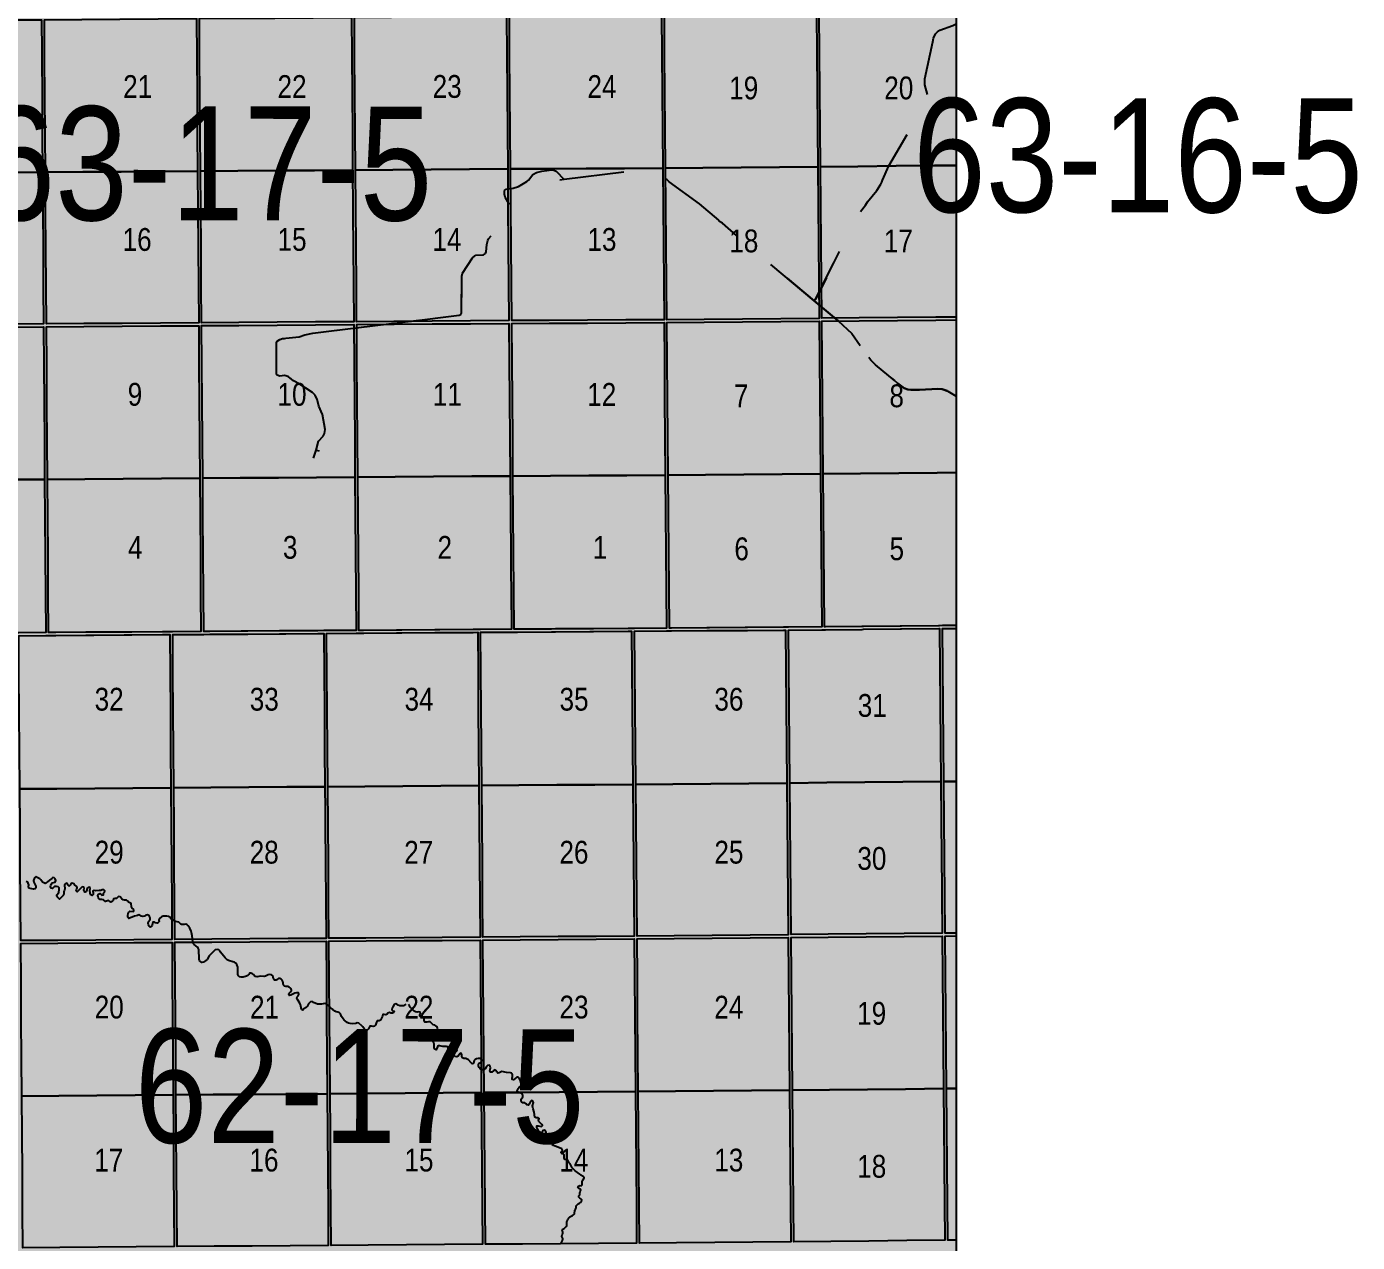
# Model space of a CAD drawing. Extents: x 403018 to 417191, y 6033193 to 6042673.
# Drawn here: x 415766.7 to 416233.7, y 6036732.6 to 6037159.3 of the extents above; entities that cross this region are included whole.
import ezdxf

# ---------------------------------------------------------------- set-up
doc = ezdxf.new("R2010")
doc.units = 0
doc.header["$LTSCALE"] = 5
doc.linetypes.add('DASHED2', pattern=[9.525, 6.35, -3.175])
for name, color, linetype in [('Quarters', 8, 'Continuous'), ('RoadSeg', 57, 'DASHED2'), ('T-WATER', 160, 'Continuous')]:
    doc.layers.add(name, color=color, linetype=linetype)
doc.layers.add('ROUTE-MAP-BACKGROUND-H', color=7, linetype='Continuous', true_color=0xf0ebff)
doc.styles.add('120', font='ARIALN.TTF', dxfattribs={"height": 13})

msp = doc.modelspace()

# ---------------------------------------------------------------- hatches: boundary and pattern name
at = {"layer": 'ROUTE-MAP-BACKGROUND-H'}
h = msp.add_hatch(color=256, dxfattribs=at)
h.dxf.hatch_style = 1
h.paths.add_polyline_path([(412923.423, 6037807.465), (416092.9, 6037807.465), (416092.9, 6035965.758), (412923.423, 6035965.758)])

# ---------------------------------------------------------------- linework, layer by layer
at = {"layer": 'Quarters'}
for points in [[(415786.396, 6037108.258), (415773.295, 6037108.164), (415773.203, 6037121.553), (415773.111, 6037134.942), (415773.019, 6037148.33), (415772.927, 6037161.719), (415786.023, 6037161.812), (415799.454, 6037161.908), (415812.886, 6037162.004), (415826.317, 6037162.101), (415826.414, 6037148.712), (415826.511, 6037135.323), (415826.607, 6037121.935), (415826.704, 6037108.546), (415813.268, 6037108.45), (415799.832, 6037108.354), (415786.396, 6037108.258)], [(415881.017, 6037122.326), (415881.118, 6037108.937), (415867.682, 6037108.841), (415854.246, 6037108.744), (415840.81, 6037108.648), (415827.708, 6037108.553), (415827.612, 6037121.942), (415827.515, 6037135.331), (415827.418, 6037148.719), (415827.321, 6037162.108), (415840.418, 6037162.202), (415853.849, 6037162.299), (415867.281, 6037162.396), (415880.712, 6037162.492), (415880.814, 6037149.104), (415880.916, 6037135.715), (415881.017, 6037122.326)], [(415935.427, 6037122.717), (415935.533, 6037109.329), (415922.097, 6037109.232), (415908.66, 6037109.135), (415895.224, 6037109.039), (415882.123, 6037108.945), (415882.021, 6037122.333), (415881.92, 6037135.722), (415881.818, 6037149.111), (415881.717, 6037162.499), (415894.813, 6037162.594), (415908.245, 6037162.69), (415921.677, 6037162.787), (415935.108, 6037162.884), (415935.214, 6037149.495), (415935.32, 6037136.106), (415935.427, 6037122.717)], [(415989.837, 6037122.992), (415989.948, 6037109.603), (415976.512, 6037109.536), (415963.075, 6037109.468), (415949.639, 6037109.4), (415936.537, 6037109.334), (415936.431, 6037122.723), (415936.325, 6037136.111), (415936.219, 6037149.5), (415936.112, 6037162.889), (415949.209, 6037162.955), (415962.641, 6037163.023), (415976.073, 6037163.091), (415989.504, 6037163.158), (415989.615, 6037149.77), (415989.726, 6037136.381), (415989.837, 6037122.992)], [(416004.053, 6037109.735), (415990.952, 6037109.613), (415990.841, 6037123.001), (415990.731, 6037136.39), (415990.62, 6037149.779), (415990.509, 6037163.168), (416003.604, 6037163.29), (416017.034, 6037163.415), (416030.465, 6037163.541), (416043.895, 6037163.666), (416044.011, 6037150.278), (416044.126, 6037136.889), (416044.242, 6037123.5), (416044.358, 6037110.112), (416030.923, 6037109.986), (416017.488, 6037109.861), (416004.053, 6037109.735)], [(415731.982, 6037107.869), (415718.881, 6037107.776), (415718.794, 6037121.164), (415718.707, 6037134.553), (415718.62, 6037147.942), (415718.533, 6037161.331), (415731.629, 6037161.424), (415745.06, 6037161.52), (415758.491, 6037161.616), (415771.923, 6037161.712), (415772.001, 6037150.358), (415772.014, 6037148.323), (415772.106, 6037134.934), (415772.198, 6037121.546), (415772.29, 6037108.157), (415758.854, 6037108.061), (415745.418, 6037107.965), (415731.982, 6037107.869)], [(415732.333, 6037054.649), (415719.228, 6037054.556), (415719.143, 6037067.609), (415719.055, 6037080.998), (415718.968, 6037094.387), (415718.881, 6037107.776), (415731.982, 6037107.869), (415745.418, 6037107.965), (415758.854, 6037108.061), (415772.29, 6037108.157), (415772.382, 6037094.768), (415772.474, 6037081.38), (415772.566, 6037067.991), (415772.656, 6037054.937), (415759.215, 6037054.841), (415745.774, 6037054.745), (415732.333, 6037054.649)], [(415786.766, 6037055.038), (415773.66, 6037054.944), (415773.571, 6037067.998), (415773.479, 6037081.387), (415773.387, 6037094.776), (415773.295, 6037108.164), (415786.396, 6037108.258), (415799.832, 6037108.354), (415813.268, 6037108.45), (415826.704, 6037108.546), (415826.801, 6037095.158), (415826.898, 6037081.769), (415826.994, 6037068.38), (415827.089, 6037055.326), (415813.648, 6037055.23), (415800.207, 6037055.134), (415786.766, 6037055.038)], [(415881.423, 6037068.771), (415881.522, 6037055.717), (415868.081, 6037055.621), (415854.64, 6037055.524), (415841.199, 6037055.428), (415828.093, 6037055.334), (415827.999, 6037068.387), (415827.902, 6037081.776), (415827.805, 6037095.165), (415827.708, 6037108.553), (415840.81, 6037108.648), (415854.246, 6037108.744), (415867.682, 6037108.841), (415881.118, 6037108.937), (415881.22, 6037095.549), (415881.236, 6037093.385), (415881.321, 6037082.16), (415881.423, 6037068.771)], [(415935.852, 6037069.162), (415935.955, 6037056.108), (415922.514, 6037056.012), (415909.073, 6037055.915), (415895.632, 6037055.819), (415882.526, 6037055.725), (415882.427, 6037068.778), (415882.326, 6037082.167), (415882.224, 6037095.556), (415882.123, 6037108.945), (415895.224, 6037109.039), (415908.66, 6037109.135), (415922.097, 6037109.232), (415935.533, 6037109.329), (415935.639, 6037095.94), (415935.745, 6037082.551), (415935.852, 6037069.162)], [(415990.281, 6037069.437), (415990.389, 6037056.383), (415976.948, 6037056.315), (415963.507, 6037056.248), (415950.066, 6037056.18), (415936.96, 6037056.113), (415936.856, 6037069.167), (415936.75, 6037082.556), (415936.644, 6037095.945), (415936.537, 6037109.334), (415949.639, 6037109.4), (415963.075, 6037109.468), (415976.512, 6037109.536), (415989.948, 6037109.603), (415990.059, 6037096.215), (415990.17, 6037082.826), (415990.281, 6037069.437)], [(416004.498, 6037056.515), (415991.393, 6037056.393), (415991.285, 6037069.446), (415991.174, 6037082.835), (415991.063, 6037096.224), (415990.952, 6037109.613), (416004.053, 6037109.735), (416017.488, 6037109.861), (416030.923, 6037109.986), (416044.358, 6037110.112), (416044.474, 6037096.723), (416044.589, 6037083.334), (416044.705, 6037069.946), (416044.818, 6037056.892), (416031.378, 6037056.766), (416017.938, 6037056.641), (416004.498, 6037056.515)], [(415881.834, 6037014.547), (415881.936, 6037001.158), (415868.49, 6037001.062), (415855.044, 6037000.965), (415841.598, 6037000.869), (415828.487, 6037000.775), (415828.391, 6037014.163), (415828.294, 6037027.552), (415828.197, 6037040.941), (415828.1, 6037054.329), (415841.206, 6037054.423), (415854.648, 6037054.52), (415868.089, 6037054.617), (415881.53, 6037054.713), (415881.631, 6037041.324), (415881.733, 6037027.936), (415881.834, 6037014.547)], [(415936.282, 6037014.938), (415936.388, 6037001.549), (415922.942, 6037001.453), (415909.497, 6037001.356), (415896.051, 6037001.26), (415882.94, 6037001.166), (415882.838, 6037014.554), (415882.737, 6037027.943), (415882.635, 6037041.332), (415882.534, 6037054.72), (415895.64, 6037054.814), (415909.081, 6037054.911), (415922.522, 6037055.008), (415935.963, 6037055.104), (415936.069, 6037041.715), (415936.176, 6037028.327), (415936.282, 6037014.938)], [(415990.731, 6037015.213), (415990.841, 6037001.824), (415977.396, 6037001.756), (415963.95, 6037001.688), (415950.503, 6037001.62), (415937.392, 6037001.554), (415937.286, 6037014.943), (415937.18, 6037028.332), (415937.074, 6037041.72), (415936.968, 6037055.109), (415950.074, 6037055.175), (415963.515, 6037055.243), (415976.956, 6037055.311), (415990.398, 6037055.379), (415990.509, 6037041.99), (415990.62, 6037028.601), (415990.731, 6037015.213)], [(416004.956, 6037001.956), (415991.846, 6037001.833), (415991.735, 6037015.222), (415991.624, 6037028.611), (415991.513, 6037042), (415991.402, 6037055.388), (416004.507, 6037055.511), (416017.947, 6037055.636), (416031.387, 6037055.762), (416044.827, 6037055.888), (416044.943, 6037042.499), (416045.058, 6037029.11), (416045.174, 6037015.722), (416045.29, 6037002.333), (416031.845, 6037002.207), (416018.4, 6037002.082), (416004.956, 6037001.956)], [(415732.693, 6037000.09), (415719.583, 6036999.996), (415719.495, 6037013.385), (415719.408, 6037026.774), (415719.321, 6037040.163), (415719.234, 6037053.551), (415732.34, 6037053.645), (415745.781, 6037053.741), (415759.222, 6037053.837), (415772.663, 6037053.933), (415772.755, 6037040.544), (415772.847, 6037027.156), (415772.939, 6037013.767), (415773.031, 6037000.378), (415759.585, 6037000.282), (415746.139, 6037000.186), (415732.693, 6037000.09)], [(415787.146, 6037000.479), (415774.035, 6037000.385), (415773.943, 6037013.774), (415773.851, 6037027.163), (415773.759, 6037040.551), (415773.667, 6037053.94), (415786.773, 6037054.034), (415800.214, 6037054.13), (415813.655, 6037054.226), (415827.096, 6037054.322), (415827.193, 6037040.933), (415827.289, 6037027.545), (415827.386, 6037014.156), (415827.483, 6037000.768), (415814.037, 6037000.671), (415800.592, 6037000.575), (415787.146, 6037000.479)], [(415722.91, 6036946.237), (415719.932, 6036946.216), (415719.845, 6036959.717), (415719.757, 6036973.219), (415719.719, 6036979.034), (415719.67, 6036986.607), (415719.583, 6036999.996), (415732.693, 6037000.09), (415746.139, 6037000.186), (415759.585, 6037000.282), (415773.031, 6037000.378), (415773.123, 6036986.99), (415773.215, 6036973.601), (415773.307, 6036960.1), (415773.4, 6036946.598), (415763.931, 6036946.531), (415762.927, 6036946.523), (415759.949, 6036946.502), (415749.588, 6036946.428), (415746.499, 6036946.406), (415736.249, 6036946.333), (415733.048, 6036946.31), (415722.91, 6036946.237)], [(415776.935, 6036946.624), (415774.404, 6036946.605), (415774.312, 6036960.107), (415774.219, 6036973.608), (415774.127, 6036986.997), (415774.035, 6037000.385), (415787.146, 6037000.479), (415800.592, 6037000.575), (415814.037, 6037000.671), (415827.483, 6037000.768), (415827.58, 6036987.379), (415827.677, 6036973.99), (415827.774, 6036960.489), (415827.872, 6036946.988), (415817.957, 6036946.917), (415816.952, 6036946.91), (415814.421, 6036946.892), (415803.613, 6036946.814), (415800.97, 6036946.795), (415790.274, 6036946.719), (415787.52, 6036946.699), (415776.935, 6036946.624)], [(415882.241, 6036960.88), (415882.343, 6036947.378), (415871.982, 6036947.304), (415870.977, 6036947.297), (415868.893, 6036947.282), (415857.639, 6036947.201), (415855.442, 6036947.186), (415844.3, 6036947.106), (415841.991, 6036947.089), (415830.961, 6036947.01), (415828.876, 6036946.995), (415828.778, 6036960.496), (415828.681, 6036973.998), (415828.584, 6036987.386), (415828.557, 6036991.155), (415828.487, 6037000.775), (415841.598, 6037000.869), (415855.044, 6037000.965), (415868.49, 6037001.062), (415881.936, 6037001.158), (415882.037, 6036987.77), (415882.139, 6036974.381), (415882.241, 6036960.88)], [(415936.708, 6036961.27), (415936.815, 6036947.769), (415926.007, 6036947.691), (415925.002, 6036947.684), (415923.364, 6036947.672), (415911.664, 6036947.589), (415909.914, 6036947.576), (415898.325, 6036947.493), (415896.463, 6036947.48), (415884.986, 6036947.397), (415883.347, 6036947.386), (415883.245, 6036960.887), (415883.143, 6036974.388), (415883.041, 6036987.777), (415882.94, 6037001.166), (415896.051, 6037001.26), (415909.497, 6037001.356), (415922.942, 6037001.453), (415936.388, 6037001.549), (415936.494, 6036988.16), (415936.601, 6036974.771), (415936.655, 6036967.858), (415936.708, 6036961.27)], [(415991.175, 6036961.593), (415991.286, 6036948.139), (415980.032, 6036948.062), (415979.028, 6036948.055), (415977.836, 6036948.047), (415965.689, 6036947.965), (415964.385, 6036947.956), (415952.35, 6036947.874), (415950.935, 6036947.865), (415939.011, 6036947.784), (415937.819, 6036947.776), (415937.712, 6036961.276), (415937.605, 6036974.776), (415937.499, 6036988.165), (415937.392, 6037001.554), (415950.503, 6037001.62), (415963.95, 6037001.688), (415977.396, 6037001.756), (415990.841, 6037001.824), (415990.952, 6036988.435), (415991.063, 6036975.047), (415991.175, 6036961.593)], [(415993.036, 6036948.155), (415992.291, 6036948.148), (415992.179, 6036961.602), (415992.068, 6036975.056), (415991.957, 6036988.445), (415991.846, 6037001.833), (416004.956, 6037001.956), (416018.4, 6037002.082), (416031.845, 6037002.207), (416045.29, 6037002.333), (416045.406, 6036988.944), (416045.522, 6036975.556), (416045.638, 6036962.102), (416045.754, 6036948.648), (416034.057, 6036948.539), (416033.053, 6036948.529), (416032.305, 6036948.522), (416019.714, 6036948.404), (416018.855, 6036948.396), (416006.375, 6036948.28), (416005.405, 6036948.271), (415993.036, 6036948.155)], [(415979.366, 6036906.708), (415979.475, 6036893.319), (415966.131, 6036893.22), (415952.788, 6036893.122), (415939.444, 6036893.023), (415926.435, 6036892.926), (415926.33, 6036906.315), (415926.225, 6036919.704), (415926.12, 6036933.205), (415926.014, 6036946.706), (415936.823, 6036946.787), (415937.827, 6036946.794), (415939.018, 6036946.803), (415950.942, 6036946.891), (415952.358, 6036946.902), (415964.393, 6036946.991), (415965.696, 6036947.001), (415977.844, 6036947.091), (415979.035, 6036947.1), (415979.146, 6036933.598), (415979.256, 6036920.097), (415979.366, 6036906.708)], [(415993.488, 6036893.446), (415980.479, 6036893.328), (415980.37, 6036906.717), (415980.26, 6036920.106), (415980.15, 6036933.607), (415980.04, 6036947.107), (415991.294, 6036947.189), (415992.299, 6036947.196), (415993.044, 6036947.202), (416005.414, 6036947.292), (416006.383, 6036947.299), (416018.864, 6036947.39), (416019.722, 6036947.396), (416032.313, 6036947.488), (416033.062, 6036947.493), (416033.176, 6036934.039), (416033.291, 6036920.586), (416033.405, 6036907.197), (416033.52, 6036893.808), (416020.176, 6036893.687), (416006.832, 6036893.566), (415993.488, 6036893.446)], [(416047.533, 6036893.943), (416034.524, 6036893.818), (416034.41, 6036907.207), (416034.295, 6036920.595), (416034.181, 6036934.049), (416034.066, 6036947.503), (416045.763, 6036947.615), (416046.767, 6036947.625), (416047.07, 6036947.628), (416059.882, 6036947.75), (416060.41, 6036947.755), (416073.332, 6036947.879), (416073.749, 6036947.883), (416086.782, 6036948.008), (416087.088, 6036948.011), (416087.208, 6036934.557), (416087.327, 6036921.104), (416087.446, 6036907.715), (416087.565, 6036894.327), (416074.221, 6036894.199), (416060.877, 6036894.071), (416047.533, 6036893.943)], [(415777.31, 6036891.82), (415764.301, 6036891.724), (415764.211, 6036905.113), (415764.12, 6036918.502), (415764.029, 6036932.003), (415763.938, 6036945.505), (415773.407, 6036945.575), (415774.411, 6036945.582), (415776.942, 6036945.601), (415787.527, 6036945.679), (415790.281, 6036945.7), (415800.978, 6036945.779), (415803.62, 6036945.799), (415814.428, 6036945.879), (415816.959, 6036945.897), (415817.055, 6036932.396), (415817.151, 6036918.895), (415817.247, 6036905.506), (415817.342, 6036892.117), (415803.998, 6036892.018), (415790.654, 6036891.919), (415777.31, 6036891.82)], [(415831.355, 6036892.221), (415818.346, 6036892.124), (415818.251, 6036905.513), (415818.156, 6036918.902), (415818.06, 6036932.403), (415817.964, 6036945.905), (415827.879, 6036945.978), (415828.883, 6036945.986), (415830.968, 6036946.001), (415841.999, 6036946.083), (415844.307, 6036946.1), (415855.45, 6036946.183), (415857.646, 6036946.199), (415868.9, 6036946.283), (415870.985, 6036946.298), (415871.086, 6036932.797), (415871.186, 6036919.295), (415871.286, 6036905.907), (415871.386, 6036892.518), (415858.042, 6036892.419), (415844.699, 6036892.32), (415831.355, 6036892.221)], [(415925.326, 6036906.307), (415925.431, 6036892.919), (415912.087, 6036892.82), (415898.743, 6036892.721), (415885.399, 6036892.622), (415872.39, 6036892.525), (415872.291, 6036905.914), (415872.191, 6036919.303), (415872.09, 6036932.804), (415871.989, 6036946.306), (415882.351, 6036946.382), (415883.355, 6036946.39), (415884.993, 6036946.402), (415896.471, 6036946.487), (415898.332, 6036946.501), (415909.921, 6036946.587), (415911.671, 6036946.6), (415923.372, 6036946.687), (415925.01, 6036946.699), (415925.116, 6036933.198), (415925.221, 6036919.696), (415925.326, 6036906.307)], [(415777.674, 6036838.6), (415764.66, 6036838.503), (415764.572, 6036851.557), (415764.482, 6036864.946), (415764.392, 6036878.335), (415764.301, 6036891.724), (415777.31, 6036891.82), (415790.654, 6036891.919), (415803.998, 6036892.018), (415817.342, 6036892.117), (415817.437, 6036878.728), (415817.532, 6036865.339), (415817.627, 6036851.95), (415817.649, 6036848.798), (415817.72, 6036838.897), (415804.371, 6036838.798), (415791.023, 6036838.699), (415777.674, 6036838.6)], [(415831.738, 6036839.001), (415818.724, 6036838.904), (415818.631, 6036851.958), (415818.536, 6036865.347), (415818.441, 6036878.736), (415818.346, 6036892.124), (415831.355, 6036892.221), (415844.699, 6036892.32), (415858.042, 6036892.419), (415871.386, 6036892.518), (415871.445, 6036884.589), (415871.486, 6036879.129), (415871.586, 6036865.74), (415871.686, 6036852.351), (415871.783, 6036839.297), (415859.684, 6036839.207), (415858.435, 6036839.198), (415845.086, 6036839.1), (415831.738, 6036839.001)], [(415925.745, 6036852.752), (415925.847, 6036839.698), (415912.498, 6036839.599), (415899.15, 6036839.5), (415885.801, 6036839.401), (415872.788, 6036839.305), (415872.69, 6036852.359), (415872.59, 6036865.748), (415872.49, 6036879.136), (415872.39, 6036892.525), (415885.399, 6036892.622), (415898.743, 6036892.721), (415912.087, 6036892.82), (415925.431, 6036892.919), (415925.535, 6036879.53), (415925.64, 6036866.141), (415925.745, 6036852.752)], [(415979.803, 6036853.153), (415979.91, 6036840.099), (415966.562, 6036840), (415953.213, 6036839.901), (415939.864, 6036839.802), (415926.851, 6036839.706), (415926.749, 6036852.759), (415926.644, 6036866.148), (415926.54, 6036879.537), (415926.435, 6036892.926), (415939.444, 6036893.023), (415952.788, 6036893.122), (415966.131, 6036893.22), (415979.475, 6036893.319), (415979.585, 6036879.931), (415979.694, 6036866.542), (415979.803, 6036853.153)], [(415993.928, 6036840.226), (415980.914, 6036840.108), (415980.808, 6036853.162), (415980.698, 6036866.551), (415980.589, 6036879.94), (415980.479, 6036893.328), (415993.488, 6036893.446), (416006.832, 6036893.566), (416020.176, 6036893.687), (416033.52, 6036893.808), (416033.634, 6036880.42), (416033.748, 6036867.031), (416033.862, 6036853.642), (416033.974, 6036840.588), (416020.625, 6036840.467), (416007.276, 6036840.346), (415993.928, 6036840.226)], [(416047.992, 6036840.723), (416034.978, 6036840.598), (416034.867, 6036853.652), (416034.752, 6036867.041), (416034.638, 6036880.429), (416034.524, 6036893.818), (416047.533, 6036893.943), (416060.877, 6036894.071), (416074.221, 6036894.199), (416087.565, 6036894.327), (416087.684, 6036880.938), (416087.803, 6036867.55), (416087.896, 6036857.104), (416087.922, 6036854.161), (416088.038, 6036841.108), (416074.69, 6036840.979), (416061.341, 6036840.851), (416047.992, 6036840.723)], [(415994.379, 6036785.666), (415981.36, 6036785.548), (415981.251, 6036798.937), (415981.141, 6036812.326), (415981.032, 6036825.715), (415980.922, 6036839.104), (415993.936, 6036839.221), (416007.285, 6036839.342), (416020.633, 6036839.463), (416033.982, 6036839.584), (416034.096, 6036826.195), (416034.211, 6036812.807), (416034.325, 6036799.418), (416034.439, 6036786.029), (416021.086, 6036785.908), (416007.732, 6036785.787), (415994.379, 6036785.666)], [(416048.462, 6036786.164), (416035.443, 6036786.039), (416035.329, 6036799.428), (416035.215, 6036812.816), (416035.101, 6036826.205), (416034.986, 6036839.594), (416048, 6036839.719), (416061.35, 6036839.847), (416074.698, 6036839.975), (416088.047, 6036840.103), (416088.166, 6036826.715), (416088.285, 6036813.326), (416088.404, 6036799.938), (416088.523, 6036786.549), (416075.17, 6036786.421), (416061.816, 6036786.293), (416048.462, 6036786.164)], [(415778.047, 6036784.04), (415765.029, 6036783.943), (415764.938, 6036797.332), (415764.848, 6036810.721), (415764.758, 6036824.11), (415764.667, 6036837.499), (415777.681, 6036837.595), (415791.03, 6036837.694), (415804.378, 6036837.793), (415817.727, 6036837.892), (415817.822, 6036824.504), (415817.917, 6036811.115), (415818.012, 6036797.726), (415818.108, 6036784.337), (415804.754, 6036784.238), (415791.401, 6036784.139), (415778.047, 6036784.04)], [(415832.13, 6036784.441), (415819.112, 6036784.345), (415819.017, 6036797.733), (415818.922, 6036811.122), (415818.826, 6036824.511), (415818.731, 6036837.9), (415831.745, 6036837.996), (415845.094, 6036838.095), (415858.442, 6036838.194), (415871.791, 6036838.293), (415871.891, 6036824.904), (415871.991, 6036811.516), (415872.091, 6036798.127), (415872.19, 6036784.738), (415858.837, 6036784.639), (415845.484, 6036784.54), (415832.13, 6036784.441)], [(415926.169, 6036798.528), (415926.273, 6036785.139), (415912.92, 6036785.04), (415899.567, 6036784.941), (415886.213, 6036784.842), (415873.195, 6036784.745), (415873.095, 6036798.134), (415872.995, 6036811.523), (415872.895, 6036824.912), (415872.795, 6036838.301), (415885.809, 6036838.397), (415899.157, 6036838.496), (415912.506, 6036838.595), (415925.855, 6036838.694), (415925.959, 6036825.305), (415926.064, 6036811.916), (415926.169, 6036798.528)], [(415980.247, 6036798.928), (415980.356, 6036785.539), (415967.003, 6036785.44), (415953.649, 6036785.342), (415940.296, 6036785.243), (415927.277, 6036785.146), (415927.173, 6036798.535), (415927.068, 6036811.924), (415926.963, 6036825.313), (415926.859, 6036838.701), (415939.872, 6036838.798), (415953.221, 6036838.897), (415966.57, 6036838.996), (415979.918, 6036839.095), (415980.028, 6036825.706), (415980.137, 6036812.317), (415980.247, 6036798.928)], [(415778.411, 6036730.819), (415765.388, 6036730.722), (415765.3, 6036743.776), (415765.209, 6036757.165), (415765.119, 6036770.554), (415765.029, 6036783.943), (415778.047, 6036784.04), (415791.401, 6036784.139), (415804.754, 6036784.238), (415818.108, 6036784.337), (415818.203, 6036770.948), (415818.298, 6036757.56), (415818.393, 6036744.171), (415818.486, 6036731.117), (415805.128, 6036731.018), (415791.769, 6036730.918), (415778.411, 6036730.819)], [(415832.513, 6036731.221), (415819.49, 6036731.124), (415819.397, 6036744.178), (415819.302, 6036757.567), (415819.207, 6036770.956), (415819.112, 6036784.345), (415832.13, 6036784.441), (415845.484, 6036784.54), (415858.837, 6036784.639), (415872.19, 6036784.738), (415872.29, 6036771.349), (415872.39, 6036757.96), (415872.49, 6036744.571), (415872.588, 6036731.518), (415859.229, 6036731.419), (415845.871, 6036731.32), (415832.513, 6036731.221)], [(415926.587, 6036744.972), (415926.689, 6036731.918), (415913.331, 6036731.819), (415899.973, 6036731.72), (415886.615, 6036731.621), (415873.592, 6036731.525), (415873.494, 6036744.579), (415873.395, 6036757.968), (415873.295, 6036771.357), (415873.195, 6036784.745), (415886.213, 6036784.842), (415899.567, 6036784.941), (415912.92, 6036785.04), (415926.273, 6036785.139), (415926.378, 6036771.75), (415926.483, 6036758.361), (415926.587, 6036744.972)], [(415980.684, 6036745.373), (415980.791, 6036732.319), (415967.433, 6036732.22), (415954.075, 6036732.121), (415940.717, 6036732.022), (415927.694, 6036731.926), (415927.592, 6036744.98), (415927.487, 6036758.369), (415927.382, 6036771.757), (415927.277, 6036785.146), (415940.296, 6036785.243), (415953.649, 6036785.342), (415967.003, 6036785.44), (415980.356, 6036785.539), (415980.465, 6036772.151), (415980.575, 6036758.762), (415980.684, 6036745.373)], [(415994.818, 6036732.446), (415981.795, 6036732.328), (415981.689, 6036745.382), (415981.579, 6036758.771), (415981.47, 6036772.16), (415981.36, 6036785.548), (415994.379, 6036785.666), (416007.732, 6036785.787), (416021.086, 6036785.908), (416034.439, 6036786.029), (416034.553, 6036772.641), (416034.667, 6036759.252), (416034.782, 6036745.863), (416034.893, 6036732.809), (416021.535, 6036732.688), (416008.177, 6036732.566), (415994.818, 6036732.446)], [(416048.921, 6036732.944), (416035.897, 6036732.819), (416035.786, 6036745.873), (416035.672, 6036759.262), (416035.558, 6036772.65), (416035.443, 6036786.039), (416048.462, 6036786.164), (416061.816, 6036786.293), (416075.17, 6036786.421), (416088.523, 6036786.549), (416088.642, 6036773.161), (416088.761, 6036759.772), (416088.88, 6036746.384), (416088.996, 6036733.33), (416075.638, 6036733.202), (416062.28, 6036733.073), (416048.921, 6036732.944)]]:
    msp.add_lwpolyline(points, close=True, dxfattribs=at)
for points in [[(416092.9, 6037110.565), (416085.333, 6037110.494), (416071.898, 6037110.369), (416058.462, 6037110.243), (416045.362, 6037110.121), (416045.246, 6037123.51), (416045.131, 6037136.898), (416045.015, 6037150.287), (416044.899, 6037163.676), (416057.994, 6037163.798), (416071.425, 6037163.923), (416084.855, 6037164.049), (416092.9, 6037164.124)], [(416092.9, 6037057.341), (416085.807, 6037057.275), (416072.367, 6037057.149), (416058.927, 6037057.024), (416045.822, 6037056.901), (416045.71, 6037069.955), (416045.594, 6037083.344), (416045.478, 6037096.732), (416045.362, 6037110.121), (416058.462, 6037110.243), (416071.898, 6037110.369), (416085.333, 6037110.494), (416092.9, 6037110.565)], [(416092.9, 6037002.778), (416086.294, 6037002.717), (416072.849, 6037002.591), (416059.404, 6037002.465), (416046.294, 6037002.342), (416046.178, 6037015.731), (416046.063, 6037029.12), (416045.947, 6037042.508), (416045.831, 6037055.897), (416058.936, 6037056.019), (416072.376, 6037056.145), (416085.816, 6037056.271), (416092.9, 6037056.337)], [(416092.9, 6036949.089), (416088.083, 6036949.044), (416087.079, 6036949.035), (416086.773, 6036949.032), (416073.74, 6036948.91), (416073.323, 6036948.906), (416060.401, 6036948.785), (416059.873, 6036948.78), (416047.061, 6036948.66), (416046.758, 6036948.657), (416046.642, 6036962.111), (416046.526, 6036975.565), (416046.41, 6036988.954), (416046.294, 6037002.342), (416059.404, 6037002.465), (416072.849, 6037002.591), (416086.294, 6037002.717), (416092.9, 6037002.778)], [(416092.9, 6036894.378), (416088.57, 6036894.336), (416088.451, 6036907.725), (416088.332, 6036921.113), (416088.212, 6036934.567), (416088.092, 6036948.021), (416092.9, 6036948.067)], [(416092.9, 6036841.154), (416089.043, 6036841.117), (416088.927, 6036854.171), (416088.808, 6036867.559), (416088.691, 6036880.724), (416088.689, 6036880.948), (416088.57, 6036894.336), (416092.9, 6036894.378)], [(416092.9, 6036786.591), (416089.528, 6036786.559), (416089.409, 6036799.947), (416089.29, 6036813.336), (416089.171, 6036826.724), (416089.052, 6036840.113), (416092.9, 6036840.15)], [(416092.9, 6036733.368), (416090.001, 6036733.34), (416089.885, 6036746.393), (416089.766, 6036759.782), (416089.647, 6036773.17), (416089.528, 6036786.559), (416092.9, 6036786.591)]]:
    msp.add_lwpolyline(points, dxfattribs=at)
at = {"layer": 'RoadSeg', "flags": 128}
for points in [[(416033.658, 6037070.971), (416043.118, 6037063.085), (416043.585, 6037063.651), (416050.045, 6037076.404), (416057.67, 6037092.089), (416061.134, 6037096.651), (416061.8, 6037097.816), (416065.096, 6037101.779), (416066.528, 6037104.01), (416066.795, 6037104.676), (416066.928, 6037105.009), (416067.094, 6037105.342), (416069.325, 6037110.37), (416079.049, 6037127.12), (416082.679, 6037133.747), (416082.879, 6037135.246), (416081.979, 6037138.809), (416081.946, 6037140.907), (416082.812, 6037145.302), (416083.844, 6037149.631), (416084.677, 6037153.993), (416084.976, 6037155.192), (416085.676, 6037156.691), (416086.342, 6037157.49), (416087.174, 6037158.089), (416091.703, 6037159.721), (416092.9, 6037160.232)], [(415868.599, 6037028.671), (415867.927, 6037029.984), (415867.061, 6037030.85), (415862.366, 6037033.88), (415860.335, 6037034.98), (415858.536, 6037036.511), (415857.204, 6037036.844), (415855.539, 6037036.645), (415854.674, 6037036.944), (415854.374, 6037037.41), (415854.341, 6037038.343), (415854.407, 6037048.299), (415854.64, 6037048.866), (415855.573, 6037049.498), (415856.505, 6037049.798), (415862.366, 6037050.464), (415864.364, 6037051.13), (415867.194, 6037051.662), (415918.51, 6037057.99), (415919.109, 6037058.289), (415919.309, 6037058.722), (415919.475, 6037071.676), (415919.709, 6037072.808), (415923.205, 6037078.103), (415923.838, 6037078.769), (415924.404, 6037079.035), (415927.035, 6037079.135), (415927.734, 6037079.635), (415927.967, 6037080.234), (415928.167, 6037082.798), (415928.533, 6037084.197), (415928.833, 6037084.829), (415930.032, 6037086.128), (415933.861, 6037087.96), (415937.291, 6037090.124), (415937.657, 6037090.557), (415937.79, 6037091.124), (415937.557, 6037093.354), (415936.092, 6037096.917), (415934.627, 6037099.415), (415934.394, 6037100.513), (415934.46, 6037101.779), (415935.026, 6037102.245), (415937.424, 6037102.545), (415939.356, 6037103.211), (415942.219, 6037104.876), (415942.819, 6037105.342), (415944.351, 6037107.407), (415945.683, 6037108.039), (415947.514, 6037108.606), (415951.077, 6037108.972), (415951.743, 6037108.905), (415952.542, 6037108.572), (415955.406, 6037105.642)], [(416089.767, 6037031.431), (416088.04, 6037032.016), (416086.475, 6037032.115), (416080.015, 6037031.849), (416076.984, 6037031.782), (416075.985, 6037031.883), (416074.653, 6037032.348), (416072.356, 6037034.147), (416071.29, 6037035.08), (416064.597, 6037040.607), (416062.932, 6037042.272), (416056.338, 6037051.563), (416051.51, 6037056.025), (416043.118, 6037063.085), (416026.701, 6037076.771), (416010.884, 6037090.257), (416009.818, 6037090.923), (416009.619, 6037091.323), (416002.892, 6037097.051), (415992.169, 6037104.843), (415991.47, 6037105.475), (415990.804, 6037105.842), (415986.542, 6037108.905), (415985.643, 6037109.205), (415984.244, 6037109.172), (415955.406, 6037105.642), (415953.874, 6037105.442)], [(415868.36, 6037010.637), (415869.126, 6037013.8), (415870.824, 6037015.599), (415871.29, 6037016.531), (415871.523, 6037017.863), (415870.558, 6037023.158), (415869.292, 6037026.022), (415868.66, 6037028.552), (415867.927, 6037029.984), (415867.061, 6037030.85), (415862.366, 6037033.88), (415860.335, 6037034.98), (415858.536, 6037036.511), (415857.204, 6037036.844), (415855.539, 6037036.645), (415854.674, 6037036.944), (415854.374, 6037037.41), (415854.341, 6037038.343), (415854.407, 6037048.299), (415854.64, 6037048.866), (415855.573, 6037049.498), (415856.505, 6037049.798), (415862.366, 6037050.464), (415864.364, 6037051.13), (415867.194, 6037051.662), (415918.51, 6037057.99), (415919.109, 6037058.289), (415919.309, 6037058.722), (415919.448, 6037069.551)], [(416047.379, 6037071.142), (416043.585, 6037063.651), (416043.118, 6037063.085), (416051.51, 6037056.025), (416056.338, 6037051.563), (416062.932, 6037042.272), (416064.597, 6037040.607), (416071.29, 6037035.08), (416072.356, 6037034.147), (416074.653, 6037032.348), (416075.985, 6037031.883), (416076.984, 6037031.782), (416080.015, 6037031.849), (416086.475, 6037032.115), (416088.04, 6037032.016), (416090.005, 6037031.35), (416092.9, 6037029.57)], [(415867.361, 6037007.773), (415868.36, 6037010.637), (415869.392, 6037010.404)]]:
    msp.add_lwpolyline(points, dxfattribs=at)
at = {"layer": 'ROUTE-MAP-BACKGROUND-H'}
msp.add_lwpolyline([(412923.423, 6037807.465), (416092.9, 6037807.465), (416092.9, 6035965.758), (412923.423, 6035965.758)], close=True, dxfattribs=at)
at = {"layer": 'T-WATER'}
for points in [[(415770.058, 6036860.985), (415769.498, 6036860.489), (415769.096, 6036859.559), (415769.262, 6036859.02), (415769.94, 6036857.612), (415769.977, 6036857.003), (415769.667, 6036856.642), (415769.088, 6036856.538), (415767.937, 6036856.766), (415767.428, 6036856.947), (415767.32, 6036857.474), (415767.423, 6036858.049), (415767.303, 6036858.645), (415766.979, 6036858.989), (415766.551, 6036859.257)], [(415821.112, 6036844.163), (415820.846, 6036844.237), (415820.786, 6036844.253), (415820.101, 6036844.957), (415818.994, 6036845.248), (415818.817, 6036845.32), (415818.551, 6036845.428), (415818.284, 6036845.573), (415817.583, 6036845.953), (415816.911, 6036846.703), (415816.456, 6036846.974), (415815.922, 6036847.11), (415815.276, 6036847.131), (415814.65, 6036847.04), (415814.095, 6036846.891), (415813.322, 6036846.236), (415813.145, 6036845.791), (415813.201, 6036845.214), (415812.906, 6036844.844), (415812.475, 6036844.585), (415811.99, 6036844.772), (415811.54, 6036845.027), (415811.015, 6036844.981), (415810.854, 6036844.478), (415810.751, 6036843.911), (415810.483, 6036843.465), (415810.043, 6036843.262), (415809.684, 6036843.619), (415809.456, 6036844.097), (415809.305, 6036844.662), (415809.453, 6036845.192), (415810.107, 6036845.938), (415810.082, 6036846.485), (415809.84, 6036846.944), (415809.556, 6036847.344), (415809.096, 6036847.546), (415808.529, 6036847.377), (415808.118, 6036847.093), (415807.528, 6036847.001), (415806.944, 6036847.072), (415806.089, 6036847.59), (415805.636, 6036847.358), (415804.547, 6036847.05), (415802.532, 6036846.27), (415802.269, 6036846.68), (415802.264, 6036847.344), (415802.341, 6036847.966), (415802.558, 6036848.459), (415802.904, 6036848.787), (415804.066, 6036848.732), (415804.354, 6036849.09), (415804.169, 6036849.591), (415803.803, 6036849.902), (415803.481, 6036850.306), (415803.336, 6036851.554), (415802.417, 6036852.032), (415802.15, 6036852.462), (415801.752, 6036852.744), (415801.092, 6036852.751), (415800.54, 6036852.858), (415800.146, 6036853.14), (415799.549, 6036853.897), (415799.001, 6036853.98), (415798.619, 6036853.683), (415798.288, 6036853.319), (415797.707, 6036853.298), (415797.149, 6036853.151), (415797.036, 6036852.598), (415796.782, 6036852.172), (415796.288, 6036851.973), (415795.831, 6036852.202), (415795.468, 6036852.523), (415794.437, 6036852.208), (415793.668, 6036852.829), (415793.115, 6036852.95), (415792.46, 6036852.967), (415792.065, 6036853.283), (415791.832, 6036853.758), (415791.7, 6036854.316), (415791.918, 6036854.777), (415792.362, 6036855.03), (415792.784, 6036854.772), (415793.113, 6036854.41), (415793.64, 6036854.574), (415793.721, 6036855.156), (415794.037, 6036855.534), (415794.163, 6036856.03), (415793.836, 6036856.38), (415793.186, 6036856.382), (415792.752, 6036856.118), (415792.205, 6036856.069), (415790.981, 6036855.941), (415790.419, 6036856.072), (415789.963, 6036855.866), (415790.054, 6036855.309), (415790.021, 6036854.734), (415789.698, 6036854.376), (415789.264, 6036854.623), (415789.061, 6036855.137), (415788.845, 6036856.253), (415789.045, 6036856.733), (415788.89, 6036857.22), (415788.35, 6036857.15), (415787.945, 6036856.864), (415787.799, 6036856.326), (415787.747, 6036855.71), (415787.306, 6036855.487), (415786.881, 6036855.776), (415786.77, 6036856.301), (415786.956, 6036856.814), (415786.759, 6036857.312), (415786.253, 6036857.395), (415785.542, 6036856.668), (415784.46, 6036855.68), (415784.083, 6036855.961), (415784.2, 6036856.482), (415784.456, 6036856.942), (415784.369, 6036857.507), (415783.557, 6036858.061), (415783.215, 6036858.439), (415782.714, 6036858.624), (415782.258, 6036858.392), (415782.032, 6036857.937), (415781.654, 6036857.654), (415781.28, 6036857.985), (415781.058, 6036858.472), (415780.616, 6036858.651), (415780.23, 6036858.329), (415779.966, 6036857.93), (415780.086, 6036856.731), (415779.983, 6036856.172), (415779.789, 6036855.7), (415779.738, 6036855.071), (415779.598, 6036854.509), (415779.288, 6036854.119), (415778.918, 6036853.784), (415778.632, 6036853.384), (415778.255, 6036853.066), (415777.862, 6036853.371), (415777.595, 6036853.795), (415777.254, 6036854.122), (415777.281, 6036854.623), (415777.972, 6036855.33), (415778.183, 6036856.474), (415778.102, 6036857.04), (415777.717, 6036857.352), (415777.182, 6036857.502), (415776.529, 6036857.479), (415776.146, 6036857.171), (415775.833, 6036856.8), (415775.354, 6036856.96), (415775.131, 6036857.425), (415775.172, 6036857.976), (415775.407, 6036858.425), (415775.687, 6036858.806), (415776.743, 6036859.071), (415776.906, 6036859.586), (415776.776, 6036860.178), (415776.413, 6036860.489), (415775.899, 6036860.622), (415775.553, 6036860.296), (415774.718, 6036859.769), (415773.975, 6036859.145), (415773.657, 6036858.795), (415773.176, 6036858.581), (415772.696, 6036858.78), (415772.315, 6036859.073), (415771.708, 6036859.821), (415771.313, 6036860.135), (415770.427, 6036860.617), (415770.058, 6036860.985)], [(415823.369, 6036843.641), (415823.012, 6036843.998), (415822.571, 6036844.224), (415822.011, 6036844.108), (415821.339, 6036844.1), (415821.112, 6036844.163)], [(415840.517, 6036830.123), (415840.104, 6036830.642), (415839.669, 6036830.941), (415839.041, 6036830.999), (415837.502, 6036831.559), (415837.06, 6036831.777), (415836.346, 6036832.43), (415834.793, 6036834.472), (415834.518, 6036834.911), (415834.119, 6036835.212), (415833.559, 6036835.343), (415832.925, 6036835.256), (415832.506, 6036834.969), (415831.856, 6036834.164), (415830.814, 6036833.151), (415830.014, 6036831.873), (415829.614, 6036831.535), (415828.729, 6036830.978), (415828.212, 6036830.879), (415827.734, 6036831.137), (415827.37, 6036831.446), (415827.248, 6036831.998), (415827.189, 6036835.354), (415826.946, 6036835.795), (415826.631, 6036836.166), (415825.51, 6036837.132), (415825.19, 6036837.547), (415824.993, 6036838.101), (415824.84, 6036840.134), (415824.587, 6036841.305), (415824.409, 6036841.843), (415823.954, 6036842.86), (415823.686, 6036843.282), (415823.369, 6036843.641)], [(415856.666, 6036824.141), (415856.415, 6036824.582), (415856.049, 6036824.929), (415855.587, 6036825.187), (415855.059, 6036825.257), (415854.706, 6036824.905), (415854.282, 6036824.636), (415853.656, 6036824.671), (415853.333, 6036825.06), (415853.219, 6036825.666), (415853.053, 6036826.191), (415852.668, 6036826.496), (415852.116, 6036826.633), (415851.472, 6036826.546), (415850.579, 6036826.031), (415850.019, 6036825.897), (415848.797, 6036826.05), (415848.211, 6036825.957), (415847.642, 6036825.796), (415847.054, 6036825.866), (415846.663, 6036826.17), (415846.349, 6036826.551), (415845.943, 6036826.839), (415845.427, 6036827.025), (415844.894, 6036827.061), (415844.682, 6036826.595), (415844.379, 6036826.214), (415843.87, 6036825.991), (415842.71, 6036825.724), (415842.006, 6036825.701), (415841.408, 6036825.769), (415841.05, 6036826.099), (415840.862, 6036826.627), (415840.772, 6036827.242), (415840.829, 6036829.22), (415840.517, 6036830.123)], [(415899.749, 6036816.17), (415898.916, 6036815.635), (415898.294, 6036815.575), (415897.645, 6036815.601), (415897.151, 6036815.797), (415896.751, 6036816.071), (415896.279, 6036816.273), (415895.736, 6036816.094), (415895.252, 6036815.222), (415894.951, 6036814.851), (415894.85, 6036814.286), (415895.175, 6036813.912), (415895.675, 6036813.731), (415895.565, 6036813.275), (415895.113, 6036813.038), (415894.551, 6036813.063), (415894.063, 6036813.234), (415893.508, 6036813.068), (415893.207, 6036812.703), (415892.732, 6036812.485), (415892.197, 6036812.629), (415891.709, 6036812.518), (415891.587, 6036811.962), (415890.934, 6036810.531), (415890.419, 6036810.358), (415889.758, 6036810.31), (415889.487, 6036809.888), (415889.138, 6036808.859), (415888.809, 6036808.497), (415888.308, 6036808.32), (415887.729, 6036808.419), (415887.18, 6036808.435), (415886.738, 6036807.506), (415886.298, 6036807.242), (415885.742, 6036807.114), (415885.296, 6036807.368), (415884.734, 6036808.242), (415884.393, 6036808.597), (415883.244, 6036809.491), (415882.73, 6036809.644), (415882.219, 6036809.453), (415880.908, 6036809.349), (415880.259, 6036809.392), (415879.707, 6036809.5), (415879.233, 6036809.725), (415878.527, 6036810.382), (415878.097, 6036810.629), (415877.794, 6036811.008), (415877.221, 6036811.845), (415876.812, 6036812.797), (415876.51, 6036813.212), (415875.979, 6036813.382), (415875.385, 6036813.49), (415874.906, 6036813.684), (415874.164, 6036814.286), (415873.331, 6036814.835), (415872.715, 6036815.621), (415871.933, 6036816.237), (415871.396, 6036816.401), (415870.167, 6036816.223), (415868.818, 6036816.176), (415867.369, 6036816.821), (415866.939, 6036817.076), (415866.343, 6036817.018), (415865.922, 6036816.71), (415865.57, 6036816.359), (415865.116, 6036815.432), (415864.809, 6036815.054), (415863.955, 6036814.539), (415863.669, 6036814.138), (415863.224, 6036814.373), (415863.04, 6036814.884), (415862.942, 6036815.487), (415862.767, 6036816.001), (415862.556, 6036816.501), (415861.802, 6036817.835), (415861.551, 6036818.275), (415861.693, 6036818.803), (415862.034, 6036819.178), (415862.268, 6036819.644), (415862.097, 6036820.145), (415861.447, 6036820.124), (415860.85, 6036820.028), (415859.418, 6036819.303), (415858.865, 6036819.265), (415858.711, 6036819.784), (415858.954, 6036820.232), (415859.329, 6036820.581), (415859.636, 6036820.978), (415859.545, 6036821.533), (415859.216, 6036821.885), (415858.816, 6036822.167), (415858.354, 6036822.374), (415857.678, 6036822.363), (415857.189, 6036822.541), (415856.877, 6036822.911), (415856.666, 6036824.141)], [(415909.736, 6036801.719), (415909.737, 6036801.863), (415909.69, 6036802.13), (415909.613, 6036802.569), (415909.364, 6036803.044), (415908.973, 6036804.11), (415908.977, 6036804.898), (415909.207, 6036805.363), (415910.004, 6036805.945), (415910.294, 6036806.323), (415910.782, 6036807.19), (415910.929, 6036807.714), (415910.755, 6036808.225), (415910.362, 6036808.545), (415909.924, 6036808.788), (415909.421, 6036808.967), (415908.32, 6036809.946), (415907.703, 6036809.964), (415907.108, 6036809.848), (415906.508, 6036809.86), (415906.209, 6036810.233), (415906.262, 6036810.857), (415906.117, 6036811.369), (415905.06, 6036811.667), (415904.643, 6036811.957), (415904.699, 6036812.482), (415904.939, 6036812.959), (415904.855, 6036813.425), (415904.33, 6036813.515), (415903.732, 6036813.393), (415903.143, 6036813.5), (415902.748, 6036813.774), (415901.36, 6036815.178), (415901.097, 6036815.625), (415900.779, 6036816.023)], [(415936.996, 6036792.02), (415936.485, 6036792.118), (415935.149, 6036792.16), (415933.474, 6036792.529), (415932.97, 6036792.361), (415932.574, 6036792.075), (415932.028, 6036792.037), (415931.739, 6036792.423), (415931.543, 6036792.897), (415931.137, 6036793.167), (415930.655, 6036792.945), (415929.935, 6036792.294), (415929.405, 6036792.304), (415929.238, 6036792.778), (415929.432, 6036793.265), (415929.538, 6036793.837), (415929.39, 6036794.373), (415929.078, 6036794.737), (415928.46, 6036794.715), (415928.12, 6036794.377), (415927.636, 6036793.516), (415927.296, 6036793.17), (415926.744, 6036793.096), (415926.237, 6036793.264), (415925.837, 6036793.548), (415925.533, 6036793.948), (415925.331, 6036794.418), (415925.293, 6036795.056), (415925.547, 6036795.493), (415925.989, 6036795.721), (415926.375, 6036796.031), (415926.549, 6036796.511), (415926.267, 6036796.929), (415925.803, 6036797.16), (415925.18, 6036797.169), (415924.604, 6036797.053), (415924.166, 6036796.807), (415923.824, 6036796.447), (415923.522, 6036795.406), (415923.106, 6036795.266), (415922.706, 6036795.566), (415921.721, 6036796.662), (415921.293, 6036796.932), (415920.817, 6036797.124), (415920.181, 6036797.162), (415919.653, 6036797.32), (415919.432, 6036797.782), (415919.424, 6036798.465), (415919.236, 6036798.955), (415918.772, 6036798.742), (415918.148, 6036798), (415917.708, 6036797.762), (415917.1, 6036797.828), (415916.781, 6036798.194), (415916.787, 6036798.842), (415917.089, 6036799.222), (415917.483, 6036799.531), (415917.811, 6036799.897), (415917.621, 6036800.333), (415917.045, 6036800.249), (415916.091, 6036799.842), (415915.543, 6036799.704), (415914.927, 6036799.706), (415914.564, 6036800.028), (415914.602, 6036800.644), (415914.56, 6036801.269), (415914.032, 6036801.362), (415912.758, 6036801.302), (415912.187, 6036801.416), (415911.707, 6036801.61), (415911.121, 6036801.592), (415910.859, 6036801.172), (415910.429, 6036800.227), (415909.959, 6036800.353), (415909.771, 6036800.865), (415909.736, 6036801.528), (415909.736, 6036801.597), (415909.736, 6036801.719)], [(415962.066, 6036754.448), (415962.326, 6036755.274), (415962.042, 6036755.69), (415961.196, 6036756.214), (415960.828, 6036756.532), (415959.223, 6036757.696), (415958.206, 6036758.773), (415957.736, 6036759.703), (415957.452, 6036760.115), (415957.108, 6036760.469), (415956.665, 6036761.389), (415955.629, 6036761.713), (415955.331, 6036762.091), (415955.367, 6036763.32), (415955.004, 6036763.646), (415954.476, 6036763.79), (415954.212, 6036764.192), (415954.752, 6036765.014), (415954.478, 6036765.429), (415952.597, 6036766.291), (415951.581, 6036766.634), (415951.187, 6036766.924), (415950.998, 6036767.395), (415951.306, 6036767.755), (415951.732, 6036768.017), (415952.067, 6036768.373), (415952.068, 6036768.95), (415951.844, 6036769.43), (415951.554, 6036769.846), (415951.136, 6036770.126), (415950.538, 6036770.116), (415950.07, 6036769.897), (415949.65, 6036769.609), (415949.113, 6036769.575), (415948.927, 6036770.039), (415949.023, 6036770.621), (415948.981, 6036771.264), (415948.769, 6036771.734), (415948.339, 6036771.988), (415947.849, 6036771.808), (415947.617, 6036771.354), (415947.262, 6036771.029), (415946.804, 6036771.255), (415946.498, 6036771.657), (415945.944, 6036772.502), (415945.728, 6036772.96), (415945.717, 6036773.496), (415946.268, 6036773.526), (415947.392, 6036773.298), (415947.788, 6036773.56), (415947.548, 6036773.995), (415946.483, 6036774.991), (415946.377, 6036775.535), (415946.553, 6036776.027), (415946.209, 6036776.355), (415945.547, 6036776.359), (415945.093, 6036776.581), (415944.812, 6036778.324), (415944.524, 6036779.448), (415944.34, 6036779.948), (415944.28, 6036780.549), (415944.556, 6036781.649), (415944.355, 6036782.137), (415943.925, 6036782.367), (415943.543, 6036782.045), (415943.283, 6036781.613), (415943.089, 6036781.131), (415942.795, 6036780.754), (415942.275, 6036780.886), (415941.963, 6036781.257), (415941.519, 6036781.512), (415940.9, 6036781.574), (415940.51, 6036781.852), (415940.228, 6036782.256), (415940.254, 6036782.815), (415940.816, 6036783.621), (415940.812, 6036784.287), (415940.556, 6036784.706), (415940.148, 6036784.976), (415939.165, 6036785.348), (415938.849, 6036785.72), (415939.013, 6036786.236), (415939.545, 6036787.064), (415939.951, 6036787.319), (415940.271, 6036787.683), (415940.311, 6036788.263), (415939.987, 6036789.323), (415939.524, 6036790.232), (415939.184, 6036790.578), (415938.71, 6036790.594), (415937.622, 6036789.605), (415937.124, 6036789.703), (415937.122, 6036790.269), (415937.233, 6036790.844), (415937.251, 6036791.514), (415936.996, 6036792.02)], [(415954.296, 6036732.362), (415954.764, 6036733.27), (415954.868, 6036733.785), (415954.632, 6036734.227), (415954.476, 6036734.733), (415954.632, 6036735.253), (415954.896, 6036735.678), (415954.86, 6036736.306), (415954.667, 6036736.78), (415954.891, 6036737.208), (415955.325, 6036737.442), (415955.692, 6036737.765), (415956.008, 6036738.141), (415956.236, 6036738.575), (415956.319, 6036739.752), (415956.469, 6036740.286), (415956.697, 6036740.75), (415956.981, 6036741.158), (415957.319, 6036741.515), (415958.228, 6036741.991), (415958.634, 6036742.275), (415958.922, 6036742.664), (415959.055, 6036743.914), (415959.371, 6036744.291), (415959.585, 6036744.747), (415959.619, 6036745.391), (415959.877, 6036745.809), (415960.245, 6036746.109), (415960.736, 6036746.302), (415961.118, 6036746.618), (415961.408, 6036747.006), (415961.548, 6036747.518), (415961.255, 6036747.897), (415960.811, 6036748.142), (415960.467, 6036748.483), (415960.495, 6036748.943), (415960.883, 6036749.241), (415960.873, 6036749.841), (415960.975, 6036750.432), (415961.169, 6036750.908), (415960.967, 6036751.29), (415960.454, 6036751.466), (415960.17, 6036751.856), (415960.328, 6036752.38), (415960.832, 6036752.53), (415961.367, 6036752.491), (415961.715, 6036752.827), (415961.612, 6036753.997), (415961.868, 6036754.387), (415961.882, 6036754.409), (415962.066, 6036754.448)]]:
    msp.add_lwpolyline(points, dxfattribs=at)

# ---------------------------------------------------------------- texts
at = {"layer": 'RoadSeg', "style": '120'}
for s, height, p in [('21', 8.0041, (415800.569, 6037134.243)), ('22', 8.0041, (415854.749, 6037134.243)), ('23', 8.0041, (415909.189, 6037134.278)), ('24', 8.0041, (415963.507, 6037134.243)), ('19', 8.0041, (416013.272, 6037133.763)), ('20', 8.0041, (416067.688, 6037133.755)), ('16', 8.0041, (415800.388, 6037080.577)), ('15', 8.0041, (415854.775, 6037080.602)), ('14', 8.0041, (415909.1, 6037080.567)), ('13', 8.0041, (415963.509, 6037080.586)), ('18', 8.0041, (416013.307, 6037080.062)), ('17', 8.0041, (416067.537, 6037080.043)), ('9', 8.004, (415802.184, 6037026.231)), ('10', 8.0041, (415854.749, 6037026.222)), ('11', 8.0041, (415909.252, 6037026.203)), ('12', 8.0041, (415963.432, 6037026.187)), ('7', 8.004, (416014.931, 6037025.68)), ('8', 8.004, (416069.492, 6037025.699)), ('4', 8.004, (415802.279, 6036972.511)), ('3', 8.004, (415856.644, 6036972.53)), ('2', 8.004, (415910.908, 6036972.495)), ('1', 8.004, (415965.411, 6036972.511)), ('6', 8.004, (416015.076, 6036971.998)), ('5', 8.004, (416069.54, 6036972.022)), ('32', 8.0041, (415790.57, 6036919.224)), ('33', 8.0041, (415845.01, 6036919.224)), ('34', 8.0041, (415899.328, 6036919.224)), ('35', 8.0041, (415953.73, 6036919.224)), ('36', 8.0041, (416008.071, 6036919.216)), ('31', 8.0041, (416058.384, 6036917.037)), ('29', 8.0041, (415790.582, 6036865.541)), ('28', 8.0041, (415844.98, 6036865.532)), ('27', 8.0041, (415899.211, 6036865.497)), ('26', 8.0041, (415953.685, 6036865.523)), ('25', 8.0041, (416008.071, 6036865.532)), ('30', 8.0041, (416058.243, 6036863.345)), ('20', 8.0041, (415790.591, 6036811.168)), ('21', 8.0041, (415845.094, 6036811.133)), ('22', 8.0041, (415899.274, 6036811.133)), ('23', 8.0041, (415953.715, 6036811.168)), ('24', 8.0041, (416008.032, 6036811.133)), ('19', 8.0041, (416058.168, 6036808.99)), ('17', 8.0041, (415790.44, 6036757.457)), ('16', 8.0041, (415844.914, 6036757.467)), ('15', 8.0041, (415899.3, 6036757.492)), ('14', 8.0041, (415953.625, 6036757.457)), ('13', 8.0041, (416008.034, 6036757.476)), ('18', 8.0041, (416058.203, 6036755.289))]:
    msp.add_text(s, height=height, dxfattribs=at).set_placement(p)
for s, p in [('63-16-5', (416077.81, 6037094.187)), ('63-17-5', (415751.247, 6037091.351)), ('62-17-5', (415804.657, 6036767.527))]:
    msp.add_text(s, height=39.983, rotation=359.95761, dxfattribs=at).set_placement(p)

doc.saveas('drawing.dxf')
